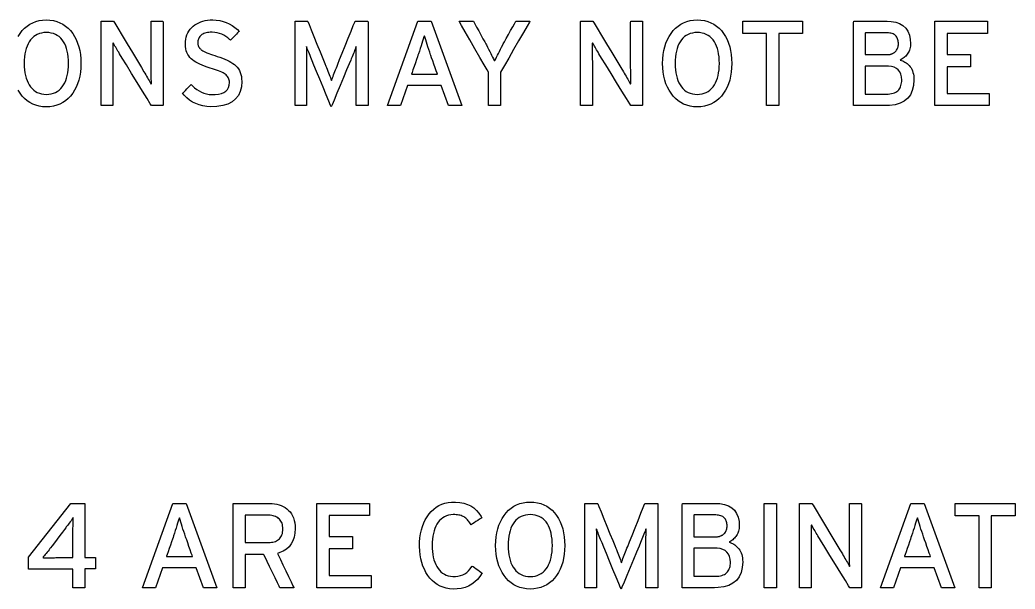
# Model space of a CAD drawing. Extents: x 1 to 47.7, y 0.2 to 33.4.
# Drawn here: x 10.44 to 13.537, y 21.392 to 23.162 of the extents above; entities that cross this region are included whole.
import ezdxf

# ---------------------------------------------------------------- set-up
doc = ezdxf.new("R2010")
doc.units = 0
doc.header["$MEASUREMENT"] = 0
doc.layers.add('6_0____DWG', color=7, linetype='CONTINUOUS')

msp = doc.modelspace()

# ---------------------------------------------------------------- linework, layer by layer
at = {"layer": '6_0____DWG'}
for points in [[(10.4346, 23.1111), (10.4407, 23.1205), (10.4474, 23.1291), (10.4546, 23.1368), (10.4625, 23.1434), (10.4709, 23.1491), (10.4799, 23.1538), (10.4896, 23.1574), (10.4998, 23.1601), (10.5106, 23.1618), (10.522, 23.1624), (10.5336, 23.1618), (10.5445, 23.1601), (10.5548, 23.1574), (10.5646, 23.1538), (10.5737, 23.1491), (10.5823, 23.1434), (10.5903, 23.1368), (10.5977, 23.1291), (10.6044, 23.1205), (10.6103, 23.1111), (10.6154, 23.1011), (10.6197, 23.0904), (10.6233, 23.0791), (10.6261, 23.0671), (10.6281, 23.0544), (10.6294, 23.0411), (10.6299, 23.0271), (10.6294, 23.0132), (10.6281, 22.9999), (10.6261, 22.9872), (10.6233, 22.9753), (10.6197, 22.964), (10.6154, 22.9534), (10.6103, 22.9435), (10.6044, 22.9343), (10.5977, 22.9256), (10.5903, 22.9178), (10.5823, 22.9111), (10.5737, 22.9053), (10.5646, 22.9006), (10.5548, 22.8968), (10.5445, 22.8941), (10.5336, 22.8923), (10.522, 22.8916), (10.5106, 22.8923), (10.4998, 22.8941), (10.4896, 22.8968), (10.4799, 22.9006), (10.4709, 22.9053), (10.4625, 22.9111), (10.4546, 22.9178), (10.4474, 22.9256), (10.4407, 22.9343), (10.4346, 22.9435)], [(11.7734, 22.8958), (11.7514, 22.9581), (11.6463, 22.9581), (11.6245, 22.8958), (11.5837, 22.8958), (11.6781, 23.1582), (11.7199, 23.1582), (11.8155, 22.8958), (11.7734, 22.8958)], [(12.8019, 23.1198), (12.8019, 22.8958), (12.7638, 22.8958), (12.7638, 23.1198), (12.6897, 23.1198), (12.6897, 23.1582), (12.8761, 23.1582), (12.8761, 23.1198), (12.8019, 23.1198)], [(13.2877, 22.8958), (13.2877, 23.1582), (13.4515, 23.1582), (13.4515, 23.1202), (13.3257, 23.1202), (13.3257, 23.0549), (13.3988, 23.0549), (13.3988, 23.0169), (13.3257, 23.0169), (13.3257, 22.9339), (13.457, 22.9339), (13.457, 22.8958), (13.2877, 22.8958)], [(10.6418, 21.4548), (10.6418, 21.3958), (10.6048, 21.3958), (10.6048, 21.4535), (10.4672, 21.4535), (10.4672, 21.4911), (10.5982, 21.6582), (10.6418, 21.6582), (10.6418, 21.4894), (10.6755, 21.4894), (10.6755, 21.4548), (10.6418, 21.4548)], [(11.0109, 21.3958), (10.9889, 21.4581), (10.8838, 21.4581), (10.8621, 21.3958), (10.8212, 21.3958), (10.9157, 21.6582), (10.9575, 21.6582), (11.053, 21.3958), (11.0109, 21.3958)], [(11.364, 21.3958), (11.364, 21.6582), (11.5277, 21.6582), (11.5277, 21.6202), (11.402, 21.6202), (11.402, 21.5549), (11.475, 21.5549), (11.475, 21.5169), (11.402, 21.5169), (11.402, 21.4339), (11.5332, 21.4339), (11.5332, 21.3958), (11.364, 21.3958)], [(12.7563, 21.3958), (12.7563, 21.6582), (12.7944, 21.6582), (12.7944, 21.3958), (12.7563, 21.3958)], [(13.3078, 21.3958), (13.2858, 21.4581), (13.1807, 21.4581), (13.1589, 21.3958), (13.1181, 21.3958), (13.2126, 21.6582), (13.2543, 21.6582), (13.3499, 21.3958), (13.3078, 21.3958)], [(13.4631, 21.6198), (13.4631, 21.3958), (13.425, 21.3958), (13.425, 21.6198), (13.3508, 21.6198), (13.3508, 21.6582), (13.5373, 21.6582), (13.5373, 21.6198), (13.4631, 21.6198)]]:
    msp.add_lwpolyline(points, dxfattribs=at)
for points in [[(10.8494, 22.8958), (10.8457, 22.9018), (10.8359, 22.9179), (10.8217, 22.9409), (10.805, 22.968), (10.7876, 22.9962), (10.7715, 23.0225), (10.7583, 23.0438), (10.75, 23.0573), (10.7474, 23.0616), (10.7449, 23.0657), (10.7425, 23.0697), (10.7402, 23.0736), (10.738, 23.0774), (10.7359, 23.081), (10.7338, 23.0845), (10.7318, 23.088), (10.7299, 23.0913), (10.7291, 23.0891), (10.7291, 23.0828), (10.7291, 23.0763), (10.7292, 23.0696), (10.7292, 23.0627), (10.7293, 23.0556), (10.7293, 23.0482), (10.7294, 23.0407), (10.7295, 23.033), (10.7295, 23.0282), (10.7295, 23.016), (10.7295, 22.9976), (10.7295, 22.9755), (10.7295, 22.9522), (10.7295, 22.9301), (10.7295, 22.9117), (10.7295, 22.8995), (10.7294, 22.8958), (10.7277, 22.8958), (10.7239, 22.8958), (10.7185, 22.8958), (10.7124, 22.8958), (10.7061, 22.8958), (10.7003, 22.8958), (10.6957, 22.8958), (10.693, 22.8958), (10.6925, 22.8977), (10.6925, 22.9147), (10.6925, 22.9456), (10.6925, 22.9857), (10.6925, 23.0303), (10.6925, 23.0744), (10.6925, 23.1135), (10.6925, 23.1428), (10.6925, 23.1574), (10.6933, 23.1582), (10.6964, 23.1582), (10.7015, 23.1582), (10.7077, 23.1582), (10.7143, 23.1582), (10.7207, 23.1582), (10.7262, 23.1582), (10.7299, 23.1582), (10.7314, 23.1582), (10.7349, 23.1524), (10.7443, 23.1368), (10.7578, 23.1143), (10.7737, 23.088), (10.7903, 23.0606), (10.8057, 23.035), (10.8182, 23.0142), (10.8261, 23.0011), (10.8288, 22.9966), (10.8316, 22.9918), (10.8344, 22.9871), (10.837, 22.9825), (10.8395, 22.9782), (10.8418, 22.974), (10.8441, 22.9699), (10.8462, 22.9661), (10.8482, 22.9624), (10.849, 22.9645), (10.849, 22.971), (10.8489, 22.9777), (10.8488, 22.9846), (10.8488, 22.9916), (10.8488, 22.9989), (10.8487, 23.0063), (10.8487, 23.0139), (10.8487, 23.0217), (10.8487, 23.0265), (10.8487, 23.0386), (10.8487, 23.0569), (10.8487, 23.0789), (10.8487, 23.1021), (10.8487, 23.1241), (10.8487, 23.1424), (10.8487, 23.1546), (10.8487, 23.1582), (10.8505, 23.1582), (10.8543, 23.1582), (10.8597, 23.1582), (10.8658, 23.1582), (10.8721, 23.1582), (10.8779, 23.1582), (10.8825, 23.1582), (10.8852, 23.1582), (10.8857, 23.1564), (10.8857, 23.1394), (10.8857, 23.1084), (10.8857, 23.0683), (10.8857, 23.0238), (10.8857, 22.9796), (10.8857, 22.9405), (10.8857, 22.9113), (10.8857, 22.8967), (10.885, 22.8958), (10.882, 22.8958), (10.8773, 22.8958), (10.8715, 22.8958), (10.8653, 22.8958), (10.8593, 22.8958), (10.8543, 22.8958), (10.8507, 22.8958)], [(11.1305, 22.9712), (11.1294, 22.9546), (11.1259, 22.94), (11.1199, 22.9273), (11.1114, 22.9165), (11.1005, 22.9077), (11.0871, 22.9007), (11.0713, 22.8958), (11.053, 22.8927), (11.0339, 22.8917), (11.0214, 22.8927), (11.0095, 22.8947), (10.9982, 22.8978), (10.9875, 22.9019), (10.9774, 22.907), (10.9679, 22.9131), (10.959, 22.9203), (10.9507, 22.9284), (10.946, 22.9342), (10.9477, 22.9358), (10.9508, 22.9389), (10.9549, 22.943), (10.9594, 22.9475), (10.964, 22.9521), (10.9681, 22.9562), (10.9713, 22.9593), (10.973, 22.9611), (10.9769, 22.9574), (10.9835, 22.9512), (10.9904, 22.9458), (10.9976, 22.9413), (11.005, 22.9375), (11.0127, 22.9344), (11.0206, 22.9322), (11.0288, 22.9308), (11.0373, 22.9301), (11.0481, 22.9303), (11.0583, 22.9316), (11.0672, 22.9338), (11.0748, 22.937), (11.0809, 22.9412), (11.0858, 22.9464), (11.0892, 22.9526), (11.0913, 22.9598), (11.0921, 22.968), (11.0919, 22.9715), (11.0915, 22.9748), (11.0907, 22.9778), (11.0896, 22.9808), (11.0881, 22.9836), (11.0864, 22.9862), (11.0843, 22.9888), (11.0819, 22.9912), (11.0792, 22.9934), (11.0759, 22.9956), (11.0721, 22.9979), (11.0679, 23), (11.0631, 23.0022), (11.0579, 23.0043), (11.0522, 23.0065), (11.046, 23.0085), (11.0393, 23.0106), (11.0316, 23.0128), (11.023, 23.0155), (11.0149, 23.0183), (11.0073, 23.0212), (11.0002, 23.0243), (10.9937, 23.0275), (10.9876, 23.0308), (10.9821, 23.0343), (10.9772, 23.0379), (10.9727, 23.0416), (10.9687, 23.0456), (10.9652, 23.0502), (10.9622, 23.0552), (10.9598, 23.0606), (10.9579, 23.0665), (10.9564, 23.0729), (10.9555, 23.0798), (10.9551, 23.0871), (10.9553, 23.0948), (10.9561, 23.1022), (10.9576, 23.1091), (10.9596, 23.1157), (10.9623, 23.1219), (10.9656, 23.1278), (10.9695, 23.1332), (10.9741, 23.1383), (10.9792, 23.1429), (10.9847, 23.147), (10.9904, 23.1506), (10.9965, 23.1537), (11.0028, 23.1563), (11.0096, 23.1585), (11.0166, 23.1602), (11.024, 23.1614), (11.0317, 23.1622), (11.0401, 23.1624), (11.0512, 23.1618), (11.0619, 23.1603), (11.0722, 23.1579), (11.082, 23.1546), (11.0914, 23.1503), (11.1003, 23.1452), (11.1087, 23.1392), (11.1167, 23.1323), (11.1221, 23.1267), (11.1206, 23.1252), (11.1176, 23.1221), (11.1137, 23.118), (11.1092, 23.1134), (11.1047, 23.1087), (11.1006, 23.1044), (11.0973, 23.1011), (11.0955, 23.0991), (11.0927, 23.1015), (11.0871, 23.1066), (11.0812, 23.111), (11.075, 23.1148), (11.0684, 23.1179), (11.0615, 23.1204), (11.0542, 23.1222), (11.0466, 23.1234), (11.0386, 23.124), (11.0326, 23.1239), (11.028, 23.1236), (11.0236, 23.123), (11.0195, 23.1222), (11.0158, 23.1212), (11.0124, 23.12), (11.0093, 23.1185), (11.0065, 23.1168), (11.004, 23.1149), (11.0018, 23.1128), (10.9998, 23.1105), (10.9981, 23.1081), (10.9967, 23.1056), (10.9955, 23.1029), (10.9946, 23.1002), (10.994, 23.0973), (10.9936, 23.0943), (10.9935, 23.0913), (10.9935, 23.0897), (10.9936, 23.0883), (10.9938, 23.0869), (10.994, 23.0855), (10.9943, 23.0842), (10.9947, 23.0829), (10.9951, 23.0817), (10.9956, 23.0805), (10.9961, 23.0793), (10.9968, 23.0781), (10.9975, 23.0768), (10.9984, 23.0756), (10.9993, 23.0744), (11.0004, 23.0732), (11.0016, 23.0721), (11.0028, 23.0709), (11.0042, 23.0698), (11.0063, 23.0683), (11.0095, 23.0662), (11.0132, 23.0641), (11.0174, 23.062), (11.0222, 23.0599), (11.0275, 23.0578), (11.0332, 23.0556), (11.0395, 23.0535), (11.0463, 23.0513), (11.0543, 23.0488), (11.0625, 23.0462), (11.0702, 23.0434), (11.0776, 23.0404), (11.0845, 23.0373), (11.0909, 23.034), (11.0969, 23.0306), (11.1025, 23.027), (11.1077, 23.0233), (11.1124, 23.0193), (11.1166, 23.0149), (11.1202, 23.01), (11.1233, 23.0046), (11.1258, 22.9989), (11.1278, 22.9926), (11.1292, 22.9859), (11.1301, 22.9788)], [(11.4861, 22.8957), (11.4861, 22.9007), (11.4861, 22.9141), (11.4861, 22.9333), (11.4861, 22.9559), (11.4861, 22.9796), (11.4861, 23.0017), (11.4861, 23.0198), (11.4861, 23.0315), (11.4861, 23.036), (11.4861, 23.0424), (11.4861, 23.0485), (11.4862, 23.0543), (11.4862, 23.0598), (11.4863, 23.0649), (11.4864, 23.0698), (11.4866, 23.0743), (11.4867, 23.0785), (11.4862, 23.0792), (11.4848, 23.0755), (11.4832, 23.0715), (11.4816, 23.0672), (11.4798, 23.0626), (11.4778, 23.0577), (11.4758, 23.0526), (11.4736, 23.0471), (11.4713, 23.0413), (11.4695, 23.0369), (11.4646, 23.0254), (11.4568, 23.0067), (11.4471, 22.9836), (11.4367, 22.9585), (11.4265, 22.9341), (11.4177, 22.9131), (11.4114, 22.8981), (11.4087, 22.8917), (11.407, 22.8959), (11.4015, 22.9092), (11.3932, 22.9291), (11.3834, 22.9529), (11.373, 22.9781), (11.3632, 23.0019), (11.3549, 23.0218), (11.3494, 23.0351), (11.3474, 23.04), (11.3451, 23.0458), (11.3429, 23.0514), (11.3408, 23.0566), (11.3389, 23.0616), (11.337, 23.0662), (11.3353, 23.0706), (11.3337, 23.0746), (11.3322, 23.0784), (11.3314, 23.0794), (11.3315, 23.0753), (11.3317, 23.0708), (11.3318, 23.066), (11.3319, 23.061), (11.3319, 23.0556), (11.332, 23.0498), (11.332, 23.0438), (11.3321, 23.0375), (11.3321, 23.033), (11.3321, 23.023), (11.3321, 23.0061), (11.3321, 22.9847), (11.3321, 22.9612), (11.3321, 22.9381), (11.3321, 22.9179), (11.3321, 22.9031), (11.3321, 22.896), (11.3313, 22.8957), (11.3282, 22.8957), (11.3236, 22.8957), (11.3179, 22.8957), (11.3118, 22.8957), (11.3059, 22.8957), (11.3009, 22.8957), (11.2975, 22.8957), (11.2962, 22.8957), (11.2962, 22.9052), (11.2962, 22.9304), (11.2962, 22.9668), (11.2962, 23.0096), (11.2962, 23.0542), (11.2962, 23.096), (11.2962, 23.1303), (11.2962, 23.1524), (11.2963, 23.1582), (11.2983, 23.1582), (11.3025, 23.1582), (11.3082, 23.1582), (11.3148, 23.1582), (11.3214, 23.1582), (11.3275, 23.1582), (11.3323, 23.1582), (11.3351, 23.1582), (11.336, 23.1572), (11.3397, 23.1481), (11.3463, 23.1317), (11.355, 23.1105), (11.3645, 23.087), (11.3741, 23.0636), (11.3825, 23.0428), (11.3889, 23.0271), (11.3922, 23.019), (11.3941, 23.0146), (11.3964, 23.0089), (11.3986, 23.0034), (11.4007, 22.9981), (11.4027, 22.9929), (11.4046, 22.9879), (11.4064, 22.983), (11.4081, 22.9784), (11.4096, 22.9738), (11.4112, 22.9773), (11.4128, 22.9819), (11.4146, 22.9866), (11.4164, 22.9916), (11.4184, 22.9967), (11.4204, 23.002), (11.4226, 23.0075), (11.4249, 23.0132), (11.427, 23.0185), (11.4295, 23.0246), (11.4351, 23.0388), (11.4431, 23.0587), (11.4523, 23.0817), (11.4617, 23.1054), (11.4705, 23.1274), (11.4776, 23.145), (11.4819, 23.1559), (11.483, 23.1582), (11.4854, 23.1582), (11.4899, 23.1582), (11.4959, 23.1582), (11.5027, 23.1582), (11.5096, 23.1582), (11.5157, 23.1582), (11.5205, 23.1582), (11.5231, 23.1582), (11.5234, 23.1552), (11.5234, 23.1364), (11.5234, 23.1044), (11.5234, 23.0639), (11.5234, 23.0195), (11.5234, 22.9759), (11.5234, 22.9377), (11.5234, 22.9096), (11.5234, 22.8962), (11.5226, 22.8957), (11.5194, 22.8957), (11.5146, 22.8957), (11.5086, 22.8957), (11.5023, 22.8957), (11.4962, 22.8957), (11.491, 22.8957), (11.4874, 22.8957)], [(11.9359, 22.9995), (11.9359, 22.9957), (11.9359, 22.9854), (11.9359, 22.9707), (11.9359, 22.9534), (11.9359, 22.9355), (11.9359, 22.9189), (11.9359, 22.9056), (11.9359, 22.8974), (11.9357, 22.8958), (11.9334, 22.8958), (11.929, 22.8958), (11.9231, 22.8958), (11.9166, 22.8958), (11.9101, 22.8958), (11.9044, 22.8958), (11.9001, 22.8958), (11.898, 22.8958), (11.8979, 22.8979), (11.8979, 22.9066), (11.8979, 22.9204), (11.8979, 22.9372), (11.8979, 22.9551), (11.8979, 22.9723), (11.8979, 22.9867), (11.8979, 22.9964), (11.8979, 22.9997), (11.8939, 23.0066), (11.8845, 23.023), (11.8712, 23.046), (11.8559, 23.0727), (11.8402, 23.1), (11.8259, 23.125), (11.8145, 23.1448), (11.8078, 23.1564), (11.8071, 23.1582), (11.8102, 23.1582), (11.8155, 23.1582), (11.8225, 23.1582), (11.8302, 23.1582), (11.8377, 23.1582), (11.8443, 23.1582), (11.8492, 23.1582), (11.8514, 23.1582), (11.8524, 23.1564), (11.856, 23.15), (11.8613, 23.1401), (11.8678, 23.1283), (11.8746, 23.1158), (11.8811, 23.1039), (11.8865, 23.0941), (11.89, 23.0877), (11.8917, 23.0846), (11.8953, 23.0776), (11.8988, 23.0709), (11.9021, 23.0645), (11.9053, 23.0583), (11.9082, 23.0523), (11.911, 23.0467), (11.9137, 23.0412), (11.9161, 23.0361), (11.9184, 23.0364), (11.9208, 23.0415), (11.9234, 23.0468), (11.9261, 23.0524), (11.9291, 23.0584), (11.9323, 23.0645), (11.9356, 23.071), (11.9392, 23.0778), (11.9429, 23.0848), (11.9445, 23.0877), (11.9482, 23.0946), (11.9538, 23.1047), (11.9604, 23.1167), (11.9673, 23.1293), (11.9737, 23.141), (11.979, 23.1507), (11.9823, 23.1568), (11.9833, 23.1582), (11.9857, 23.1582), (11.9907, 23.1582), (11.9973, 23.1582), (12.0048, 23.1582), (12.0123, 23.1582), (12.019, 23.1582), (12.0242, 23.1582), (12.0269, 23.1582), (12.0257, 23.1558), (12.0185, 23.1433), (12.0068, 23.1229), (11.9922, 23.0975), (11.9765, 23.0701), (11.9613, 23.0437), (11.9483, 23.0211), (11.9393, 23.0054)], [(12.3415, 22.8958), (12.3378, 22.9018), (12.328, 22.9179), (12.3138, 22.9409), (12.2971, 22.968), (12.2798, 22.9962), (12.2636, 23.0225), (12.2505, 23.0438), (12.2422, 23.0573), (12.2395, 23.0616), (12.2371, 23.0657), (12.2347, 23.0697), (12.2324, 23.0736), (12.2301, 23.0774), (12.228, 23.081), (12.2259, 23.0845), (12.2239, 23.088), (12.222, 23.0913), (12.2212, 23.0891), (12.2212, 23.0828), (12.2213, 23.0763), (12.2213, 23.0696), (12.2213, 23.0627), (12.2214, 23.0556), (12.2214, 23.0482), (12.2215, 23.0407), (12.2216, 23.033), (12.2216, 23.0282), (12.2216, 23.016), (12.2216, 22.9976), (12.2216, 22.9755), (12.2216, 22.9522), (12.2216, 22.9301), (12.2216, 22.9117), (12.2216, 22.8995), (12.2216, 22.8958), (12.2199, 22.8958), (12.216, 22.8958), (12.2106, 22.8958), (12.2045, 22.8958), (12.1982, 22.8958), (12.1924, 22.8958), (12.1878, 22.8958), (12.1851, 22.8958), (12.1847, 22.8977), (12.1847, 22.9147), (12.1847, 22.9456), (12.1847, 22.9857), (12.1847, 23.0303), (12.1847, 23.0744), (12.1847, 23.1135), (12.1847, 23.1428), (12.1847, 23.1574), (12.1854, 23.1582), (12.1886, 23.1582), (12.1936, 23.1582), (12.1998, 23.1582), (12.2064, 23.1582), (12.2128, 23.1582), (12.2183, 23.1582), (12.2221, 23.1582), (12.2235, 23.1582), (12.227, 23.1524), (12.2364, 23.1368), (12.2499, 23.1143), (12.2659, 23.088), (12.2824, 23.0606), (12.2978, 23.035), (12.3103, 23.0142), (12.3183, 23.0011), (12.3209, 22.9966), (12.3238, 22.9918), (12.3265, 22.9871), (12.3291, 22.9825), (12.3316, 22.9782), (12.334, 22.974), (12.3362, 22.9699), (12.3383, 22.9661), (12.3404, 22.9624), (12.3412, 22.9645), (12.3411, 22.971), (12.341, 22.9777), (12.341, 22.9846), (12.3409, 22.9916), (12.3409, 22.9989), (12.3409, 23.0063), (12.3408, 23.0139), (12.3408, 23.0217), (12.3408, 23.0265), (12.3408, 23.0386), (12.3408, 23.0569), (12.3408, 23.0789), (12.3408, 23.1021), (12.3408, 23.1241), (12.3408, 23.1424), (12.3408, 23.1546), (12.3409, 23.1582), (12.3426, 23.1582), (12.3464, 23.1582), (12.3518, 23.1582), (12.358, 23.1582), (12.3643, 23.1582), (12.37, 23.1582), (12.3746, 23.1582), (12.3773, 23.1582), (12.3778, 23.1564), (12.3778, 23.1394), (12.3778, 23.1084), (12.3778, 23.0683), (12.3778, 23.0238), (12.3778, 22.9796), (12.3778, 22.9405), (12.3778, 22.9113), (12.3778, 22.8967), (12.3771, 22.8958), (12.3741, 22.8958), (12.3694, 22.8958), (12.3636, 22.8958), (12.3574, 22.8958), (12.3515, 22.8958), (12.3464, 22.8958), (12.3429, 22.8958)], [(12.6556, 23.0271), (12.6551, 23.0132), (12.6538, 22.9999), (12.6518, 22.9872), (12.649, 22.9753), (12.6455, 22.964), (12.6411, 22.9534), (12.636, 22.9435), (12.6301, 22.9343), (12.6234, 22.9256), (12.616, 22.9178), (12.608, 22.9111), (12.5994, 22.9053), (12.5903, 22.9006), (12.5805, 22.8968), (12.5702, 22.8941), (12.5592, 22.8923), (12.5477, 22.8916), (12.5363, 22.8923), (12.5255, 22.8941), (12.5153, 22.8968), (12.5056, 22.9006), (12.4966, 22.9053), (12.4882, 22.9111), (12.4803, 22.9178), (12.4731, 22.9256), (12.4664, 22.9343), (12.4603, 22.9435), (12.4551, 22.9534), (12.4506, 22.964), (12.447, 22.9753), (12.4441, 22.9872), (12.442, 22.9999), (12.4407, 23.0132), (12.4403, 23.0271), (12.4407, 23.0411), (12.442, 23.0544), (12.4441, 23.0671), (12.447, 23.0791), (12.4506, 23.0904), (12.4551, 23.1011), (12.4603, 23.1111), (12.4664, 23.1205), (12.4731, 23.1291), (12.4803, 23.1368), (12.4882, 23.1434), (12.4966, 23.1491), (12.5056, 23.1538), (12.5153, 23.1574), (12.5255, 23.1601), (12.5363, 23.1618), (12.5477, 23.1624), (12.5592, 23.1618), (12.5702, 23.1601), (12.5805, 23.1574), (12.5903, 23.1538), (12.5994, 23.1491), (12.608, 23.1434), (12.616, 23.1368), (12.6234, 23.1291), (12.6301, 23.1205), (12.636, 23.1111), (12.6411, 23.1011), (12.6455, 23.0904), (12.649, 23.0791), (12.6518, 23.0671), (12.6538, 23.0544), (12.6551, 23.0411)], [(13.2225, 22.9763), (13.2211, 22.9586), (13.2174, 22.9431), (13.2114, 22.9298), (13.203, 22.9187), (13.1923, 22.9097), (13.1793, 22.903), (13.164, 22.8985), (13.1464, 22.8962), (13.1348, 22.8958), (13.1279, 22.8958), (13.1156, 22.8958), (13.0997, 22.8958), (13.0822, 22.8958), (13.065, 22.8958), (13.05, 22.8958), (13.0393, 22.8958), (13.0347, 22.8958), (13.0346, 22.9037), (13.0346, 22.9286), (13.0346, 22.9654), (13.0346, 23.0092), (13.0346, 23.055), (13.0346, 23.0976), (13.0346, 23.1322), (13.0346, 23.1537), (13.0351, 23.1582), (13.0415, 23.1582), (13.0537, 23.1582), (13.0699, 23.1582), (13.0879, 23.1582), (13.1058, 23.1582), (13.1216, 23.1582), (13.1333, 23.1582), (13.1389, 23.1582), (13.1515, 23.1576), (13.1657, 23.1552), (13.178, 23.1509), (13.1884, 23.1448), (13.1969, 23.1368), (13.2036, 23.127), (13.2083, 23.1153), (13.2111, 23.1018), (13.212, 23.0891), (13.2119, 23.0846), (13.2114, 23.0803), (13.2108, 23.0762), (13.2098, 23.0723), (13.2087, 23.0686), (13.2073, 23.0651), (13.2056, 23.0617), (13.2037, 23.0585), (13.2016, 23.0555), (13.1993, 23.0527), (13.1969, 23.05), (13.1944, 23.0475), (13.1917, 23.0452), (13.1888, 23.043), (13.1858, 23.0409), (13.1826, 23.039), (13.1801, 23.0374), (13.1838, 23.0364), (13.1874, 23.035), (13.191, 23.0333), (13.1945, 23.0314), (13.1979, 23.0291), (13.2012, 23.0265), (13.2045, 23.0236), (13.2077, 23.0203), (13.2107, 23.0168), (13.2134, 23.0129), (13.2158, 23.0087), (13.2178, 23.0042), (13.2194, 22.9993), (13.2207, 22.994), (13.2217, 22.9885), (13.2223, 22.9826)], [(10.5911, 23.0271), (10.5908, 23.0374), (10.5901, 23.0472), (10.5889, 23.0565), (10.5872, 23.0652), (10.5851, 23.0733), (10.5824, 23.081), (10.5793, 23.0881), (10.5757, 23.0947), (10.5716, 23.1006), (10.567, 23.1059), (10.5619, 23.1104), (10.5564, 23.1143), (10.5505, 23.1174), (10.544, 23.1199), (10.5372, 23.1217), (10.5298, 23.1228), (10.522, 23.1233), (10.5144, 23.1228), (10.5072, 23.1217), (10.5005, 23.1199), (10.4941, 23.1174), (10.4882, 23.1143), (10.4828, 23.1104), (10.4778, 23.1059), (10.4732, 23.1006), (10.4691, 23.0947), (10.4654, 23.0881), (10.4622, 23.081), (10.4595, 23.0733), (10.4573, 23.0652), (10.4556, 23.0565), (10.4543, 23.0472), (10.4536, 23.0374), (10.4533, 23.0271), (10.4536, 23.0169), (10.4543, 23.0073), (10.4556, 22.9981), (10.4573, 22.9895), (10.4595, 22.9814), (10.4622, 22.9738), (10.4654, 22.9668), (10.4691, 22.9603), (10.4732, 22.9542), (10.4778, 22.9487), (10.4828, 22.944), (10.4882, 22.9399), (10.4941, 22.9366), (10.5005, 22.9341), (10.5072, 22.9322), (10.5144, 22.9312), (10.522, 22.9308), (10.5298, 22.9312), (10.5372, 22.9322), (10.544, 22.9341), (10.5505, 22.9366), (10.5564, 22.9399), (10.5619, 22.944), (10.567, 22.9487), (10.5716, 22.9542), (10.5757, 22.9603), (10.5793, 22.9668), (10.5824, 22.9738), (10.5851, 22.9814), (10.5872, 22.9895), (10.5889, 22.9981), (10.5901, 23.0073), (10.5908, 23.0169)], [(11.7182, 23.0537), (11.7153, 23.0623), (11.7125, 23.0706), (11.7099, 23.0785), (11.7074, 23.0861), (11.705, 23.0933), (11.7028, 23.1002), (11.7008, 23.1067), (11.6988, 23.1129), (11.6971, 23.1093), (11.6952, 23.103), (11.6932, 23.0962), (11.691, 23.0891), (11.6886, 23.0816), (11.686, 23.0738), (11.6833, 23.0655), (11.6804, 23.0569), (11.6789, 23.0524), (11.6772, 23.0473), (11.6743, 23.039), (11.6707, 23.0287), (11.6669, 23.0178), (11.6633, 23.0075), (11.6604, 22.9992), (11.6587, 22.9941), (11.6589, 22.9932), (11.6646, 22.9932), (11.6751, 22.9932), (11.6886, 22.9932), (11.7033, 22.9932), (11.7174, 22.9932), (11.7293, 22.9932), (11.7371, 22.9932), (11.7393, 22.9933), (11.7381, 22.9967), (11.7356, 23.0039), (11.7322, 23.0137), (11.7284, 23.0246), (11.7246, 23.0353), (11.7214, 23.0446), (11.7191, 23.0512)], [(12.6168, 23.0271), (12.6165, 23.0374), (12.6158, 23.0472), (12.6146, 23.0565), (12.6129, 23.0652), (12.6108, 23.0733), (12.6081, 23.081), (12.605, 23.0881), (12.6014, 23.0947), (12.5973, 23.1006), (12.5927, 23.1059), (12.5876, 23.1104), (12.5821, 23.1143), (12.5762, 23.1174), (12.5697, 23.1199), (12.5629, 23.1217), (12.5555, 23.1228), (12.5477, 23.1233), (12.5401, 23.1228), (12.5329, 23.1217), (12.5261, 23.1199), (12.5198, 23.1174), (12.5139, 23.1143), (12.5085, 23.1104), (12.5035, 23.1059), (12.4989, 23.1006), (12.4948, 23.0947), (12.4911, 23.0881), (12.4879, 23.081), (12.4852, 23.0733), (12.483, 23.0652), (12.4813, 23.0565), (12.48, 23.0472), (12.4793, 23.0374), (12.479, 23.0271), (12.4793, 23.0169), (12.48, 23.0073), (12.4813, 22.9981), (12.483, 22.9895), (12.4852, 22.9814), (12.4879, 22.9738), (12.4911, 22.9668), (12.4948, 22.9603), (12.4989, 22.9542), (12.5035, 22.9487), (12.5085, 22.944), (12.5139, 22.9399), (12.5198, 22.9366), (12.5261, 22.9341), (12.5329, 22.9322), (12.5401, 22.9312), (12.5477, 22.9308), (12.5555, 22.9312), (12.5629, 22.9322), (12.5697, 22.9341), (12.5762, 22.9366), (12.5821, 22.9399), (12.5876, 22.944), (12.5927, 22.9487), (12.5973, 22.9542), (12.6014, 22.9603), (12.605, 22.9668), (12.6081, 22.9738), (12.6108, 22.9814), (12.6129, 22.9895), (12.6146, 22.9981), (12.6158, 23.0073), (12.6165, 23.0169)], [(13.174, 23.0879), (13.1739, 23.0913), (13.1736, 23.0946), (13.173, 23.0978), (13.1723, 23.1008), (13.1713, 23.1037), (13.1702, 23.1064), (13.1688, 23.109), (13.1672, 23.1115), (13.1653, 23.1137), (13.163, 23.1157), (13.1604, 23.1174), (13.1575, 23.1188), (13.1543, 23.12), (13.1508, 23.121), (13.1471, 23.1217), (13.143, 23.1221), (13.1387, 23.1224), (13.1361, 23.1224), (13.1292, 23.1224), (13.1192, 23.1224), (13.1076, 23.1224), (13.0957, 23.1224), (13.0847, 23.1224), (13.0761, 23.1224), (13.0712, 23.1224), (13.0705, 23.1217), (13.0705, 23.1168), (13.0705, 23.1082), (13.0705, 23.0973), (13.0705, 23.0854), (13.0705, 23.0738), (13.0705, 23.0639), (13.0705, 23.057), (13.0705, 23.0544), (13.0731, 23.0544), (13.08, 23.0544), (13.09, 23.0544), (13.1016, 23.0544), (13.1135, 23.0544), (13.1245, 23.0544), (13.1331, 23.0544), (13.138, 23.0544), (13.1398, 23.0544), (13.1421, 23.0545), (13.1442, 23.0547), (13.1462, 23.0549), (13.1481, 23.0553), (13.15, 23.0557), (13.1518, 23.0562), (13.1534, 23.0568), (13.155, 23.0575), (13.1565, 23.0582), (13.158, 23.059), (13.1594, 23.0598), (13.1607, 23.0606), (13.162, 23.0615), (13.1632, 23.0625), (13.1644, 23.0634), (13.1655, 23.0645), (13.1669, 23.0661), (13.1686, 23.0684), (13.17, 23.0709), (13.1712, 23.0734), (13.1722, 23.0761), (13.173, 23.0789), (13.1735, 23.0818), (13.1739, 23.0848)], [(13.1844, 22.9752), (13.1836, 22.9849), (13.1816, 22.9934), (13.1783, 23.0007), (13.1737, 23.0067), (13.1679, 23.0116), (13.1608, 23.0152), (13.1525, 23.0176), (13.1429, 23.0188), (13.1382, 23.0189), (13.1322, 23.0189), (13.1228, 23.0189), (13.1111, 23.0189), (13.0988, 23.0189), (13.0871, 23.0189), (13.0777, 23.0189), (13.0717, 23.0189), (13.0705, 23.0185), (13.0705, 23.0129), (13.0705, 23.0022), (13.0705, 22.9882), (13.0705, 22.9727), (13.0705, 22.9575), (13.0705, 22.9444), (13.0705, 22.9352), (13.0705, 22.9317), (13.0732, 22.9317), (13.0803, 22.9317), (13.0905, 22.9317), (13.1024, 22.9317), (13.1145, 22.9317), (13.1254, 22.9317), (13.1337, 22.9317), (13.138, 22.9317), (13.1423, 22.9318), (13.1479, 22.9322), (13.1531, 22.933), (13.1578, 22.9341), (13.1621, 22.9356), (13.166, 22.9374), (13.1695, 22.9396), (13.1725, 22.9421), (13.1751, 22.945), (13.1773, 22.948), (13.1792, 22.9512), (13.1808, 22.9546), (13.1821, 22.9583), (13.1831, 22.9622), (13.1838, 22.9663), (13.1843, 22.9706)], [(11.2969, 21.5798), (11.2959, 21.5658), (11.2935, 21.5532), (11.2897, 21.542), (11.2844, 21.532), (11.2776, 21.5234), (11.2694, 21.516), (11.2598, 21.51), (11.2487, 21.5054), (11.2412, 21.5025), (11.2444, 21.4959), (11.2505, 21.4834), (11.2584, 21.4669), (11.2673, 21.4486), (11.2761, 21.4304), (11.284, 21.4142), (11.2898, 21.4021), (11.2927, 21.3961), (11.292, 21.3958), (11.2883, 21.3958), (11.2825, 21.3958), (11.2753, 21.3958), (11.2677, 21.3958), (11.2605, 21.3958), (11.2544, 21.3958), (11.2502, 21.3958), (11.2489, 21.3959), (11.2467, 21.4004), (11.2414, 21.4111), (11.2341, 21.4262), (11.2257, 21.4437), (11.217, 21.4615), (11.2091, 21.4779), (11.2028, 21.4909), (11.1991, 21.4985), (11.1981, 21.4997), (11.1942, 21.4997), (11.1872, 21.4997), (11.1783, 21.4997), (11.1684, 21.4997), (11.1587, 21.4997), (11.1502, 21.4997), (11.144, 21.4997), (11.1412, 21.4997), (11.1411, 21.4971), (11.1411, 21.4878), (11.1411, 21.4737), (11.1411, 21.4567), (11.1411, 21.4388), (11.1411, 21.4218), (11.1411, 21.4077), (11.1411, 21.3985), (11.141, 21.3958), (11.1392, 21.3958), (11.1351, 21.3958), (11.1296, 21.3958), (11.1233, 21.3958), (11.1169, 21.3958), (11.1111, 21.3958), (11.1066, 21.3958), (11.1041, 21.3958), (11.1038, 21.3988), (11.1038, 21.418), (11.1038, 21.4508), (11.1038, 21.4922), (11.1038, 21.5374), (11.1038, 21.5815), (11.1038, 21.6195), (11.1038, 21.6467), (11.1038, 21.6581), (11.1072, 21.6582), (11.1177, 21.6582), (11.1332, 21.6582), (11.1516, 21.6582), (11.1709, 21.6582), (11.1889, 21.6582), (11.2036, 21.6582), (11.213, 21.6582), (11.2174, 21.6582), (11.2252, 21.6578), (11.2326, 21.6569), (11.2398, 21.6555), (11.2466, 21.6536), (11.2532, 21.6513), (11.2594, 21.6484), (11.2654, 21.645), (11.271, 21.6411), (11.2763, 21.6366), (11.2811, 21.6315), (11.2852, 21.6259), (11.2887, 21.6196), (11.2916, 21.6128), (11.2939, 21.6054), (11.2955, 21.5975), (11.2965, 21.5889)], [(11.8787, 21.4418), (11.8718, 21.4312), (11.8641, 21.4218), (11.8556, 21.4137), (11.8463, 21.4068), (11.8362, 21.4012), (11.8253, 21.3969), (11.8135, 21.3939), (11.8009, 21.3921), (11.7882, 21.3917), (11.7772, 21.3927), (11.7668, 21.3946), (11.7569, 21.3974), (11.7476, 21.4012), (11.7389, 21.406), (11.7308, 21.4117), (11.7232, 21.4184), (11.7162, 21.426), (11.7097, 21.4344), (11.7038, 21.4434), (11.6987, 21.4531), (11.6943, 21.4634), (11.6906, 21.4743), (11.6878, 21.4858), (11.6857, 21.498), (11.6843, 21.5109), (11.6837, 21.5243), (11.684, 21.5381), (11.685, 21.5512), (11.6868, 21.5637), (11.6894, 21.5755), (11.6927, 21.5868), (11.6968, 21.5974), (11.7016, 21.6074), (11.7072, 21.6167), (11.7136, 21.6255), (11.7203, 21.6334), (11.7277, 21.6403), (11.7356, 21.6463), (11.7441, 21.6514), (11.7531, 21.6555), (11.7628, 21.6586), (11.7729, 21.6608), (11.7837, 21.6621), (11.7958, 21.6623), (11.8091, 21.6612), (11.8214, 21.6588), (11.8328, 21.6551), (11.8432, 21.6502), (11.8526, 21.644), (11.8611, 21.6365), (11.8687, 21.6278), (11.8752, 21.6178), (11.8771, 21.6132), (11.8746, 21.6115), (11.8704, 21.6088), (11.8651, 21.6054), (11.8594, 21.6017), (11.8538, 21.5981), (11.8489, 21.595), (11.8454, 21.5927), (11.8439, 21.5917), (11.842, 21.5948), (11.8398, 21.5982), (11.8375, 21.6014), (11.8351, 21.6044), (11.8327, 21.6071), (11.8302, 21.6097), (11.8277, 21.612), (11.8251, 21.6141), (11.8224, 21.616), (11.8194, 21.6176), (11.8163, 21.619), (11.813, 21.6202), (11.8095, 21.6212), (11.8058, 21.622), (11.802, 21.6226), (11.798, 21.623), (11.7938, 21.6232), (11.7881, 21.6232), (11.7809, 21.6225), (11.774, 21.6212), (11.7676, 21.6192), (11.7616, 21.6166), (11.7561, 21.6133), (11.7509, 21.6094), (11.7462, 21.6049), (11.7419, 21.5996), (11.738, 21.5937), (11.7344, 21.5873), (11.7314, 21.5803), (11.7288, 21.5728), (11.7267, 21.5648), (11.725, 21.5563), (11.7238, 21.5473), (11.7231, 21.5378), (11.7228, 21.5278), (11.723, 21.5178), (11.7237, 21.5084), (11.7248, 21.4994), (11.7264, 21.491), (11.7285, 21.483), (11.731, 21.4755), (11.734, 21.4685), (11.7375, 21.462), (11.7414, 21.456), (11.7456, 21.4504), (11.7503, 21.4456), (11.7553, 21.4414), (11.7609, 21.4379), (11.7668, 21.4351), (11.7732, 21.433), (11.7799, 21.4316), (11.7871, 21.4309), (11.7952, 21.4309), (11.8034, 21.4317), (11.8111, 21.4334), (11.8182, 21.436), (11.8249, 21.4394), (11.8309, 21.4437), (11.8365, 21.4488), (11.8415, 21.4548), (11.846, 21.4617), (11.8477, 21.4632), (11.8503, 21.4614), (11.8544, 21.4586), (11.8595, 21.4551), (11.8649, 21.4513), (11.8701, 21.4478), (11.8745, 21.4447), (11.8775, 21.4426)], [(12.1359, 21.5271), (12.1354, 21.5132), (12.1342, 21.4999), (12.1322, 21.4872), (12.1294, 21.4753), (12.1258, 21.464), (12.1214, 21.4534), (12.1163, 21.4435), (12.1104, 21.4343), (12.1037, 21.4256), (12.0963, 21.4178), (12.0883, 21.4111), (12.0797, 21.4053), (12.0706, 21.4006), (12.0608, 21.3968), (12.0505, 21.3941), (12.0396, 21.3923), (12.0281, 21.3916), (12.0166, 21.3923), (12.0058, 21.3941), (11.9956, 21.3968), (11.986, 21.4006), (11.9769, 21.4053), (11.9685, 21.4111), (11.9607, 21.4178), (11.9534, 21.4256), (11.9467, 21.4343), (11.9407, 21.4435), (11.9354, 21.4534), (11.931, 21.464), (11.9273, 21.4753), (11.9244, 21.4872), (11.9224, 21.4999), (11.9211, 21.5132), (11.9206, 21.5271), (11.9211, 21.5411), (11.9224, 21.5544), (11.9244, 21.5671), (11.9273, 21.5791), (11.931, 21.5904), (11.9354, 21.6011), (11.9407, 21.6111), (11.9467, 21.6205), (11.9534, 21.6291), (11.9607, 21.6368), (11.9685, 21.6434), (11.9769, 21.6491), (11.986, 21.6538), (11.9956, 21.6574), (12.0058, 21.6601), (12.0166, 21.6618), (12.0281, 21.6624), (12.0396, 21.6618), (12.0505, 21.6601), (12.0608, 21.6574), (12.0706, 21.6538), (12.0797, 21.6491), (12.0883, 21.6434), (12.0963, 21.6368), (12.1037, 21.6291), (12.1104, 21.6205), (12.1163, 21.6111), (12.1214, 21.6011), (12.1258, 21.5904), (12.1294, 21.5791), (12.1322, 21.5671), (12.1342, 21.5544), (12.1354, 21.5411)], [(12.3884, 21.3957), (12.3884, 21.4007), (12.3884, 21.4141), (12.3884, 21.4333), (12.3884, 21.4559), (12.3884, 21.4796), (12.3884, 21.5017), (12.3884, 21.5198), (12.3884, 21.5315), (12.3884, 21.536), (12.3884, 21.5424), (12.3884, 21.5485), (12.3885, 21.5543), (12.3886, 21.5598), (12.3887, 21.5649), (12.3888, 21.5698), (12.3889, 21.5743), (12.389, 21.5785), (12.3885, 21.5792), (12.3871, 21.5755), (12.3856, 21.5715), (12.3839, 21.5672), (12.3821, 21.5626), (12.3802, 21.5577), (12.3781, 21.5526), (12.3759, 21.5471), (12.3736, 21.5413), (12.3718, 21.5369), (12.367, 21.5254), (12.3592, 21.5067), (12.3495, 21.4836), (12.339, 21.4585), (12.3288, 21.4341), (12.3201, 21.4131), (12.3138, 21.3981), (12.3111, 21.3917), (12.3093, 21.3959), (12.3038, 21.4092), (12.2956, 21.4291), (12.2857, 21.4529), (12.2754, 21.4781), (12.2655, 21.5019), (12.2573, 21.5218), (12.2518, 21.5351), (12.2498, 21.54), (12.2474, 21.5458), (12.2453, 21.5514), (12.2432, 21.5566), (12.2412, 21.5616), (12.2394, 21.5662), (12.2377, 21.5706), (12.2361, 21.5746), (12.2346, 21.5784), (12.2337, 21.5794), (12.2339, 21.5753), (12.234, 21.5708), (12.2341, 21.566), (12.2342, 21.561), (12.2343, 21.5556), (12.2343, 21.5498), (12.2344, 21.5438), (12.2344, 21.5375), (12.2344, 21.533), (12.2344, 21.523), (12.2344, 21.5061), (12.2344, 21.4847), (12.2344, 21.4612), (12.2344, 21.4381), (12.2344, 21.4179), (12.2344, 21.4031), (12.2344, 21.396), (12.2336, 21.3957), (12.2306, 21.3957), (12.2259, 21.3957), (12.2202, 21.3957), (12.2141, 21.3957), (12.2083, 21.3957), (12.2033, 21.3957), (12.1998, 21.3957), (12.1986, 21.3957), (12.1986, 21.4052), (12.1986, 21.4304), (12.1986, 21.4668), (12.1986, 21.5096), (12.1986, 21.5542), (12.1986, 21.596), (12.1986, 21.6303), (12.1986, 21.6524), (12.1986, 21.6582), (12.2006, 21.6582), (12.2048, 21.6582), (12.2106, 21.6582), (12.2171, 21.6582), (12.2238, 21.6582), (12.2298, 21.6582), (12.2346, 21.6582), (12.2374, 21.6582), (12.2383, 21.6572), (12.242, 21.6481), (12.2487, 21.6317), (12.2573, 21.6105), (12.2669, 21.587), (12.2764, 21.5636), (12.2849, 21.5428), (12.2912, 21.5271), (12.2945, 21.519), (12.2964, 21.5146), (12.2987, 21.5089), (12.301, 21.5034), (12.3031, 21.4981), (12.3051, 21.4929), (12.307, 21.4879), (12.3087, 21.483), (12.3104, 21.4784), (12.312, 21.4738), (12.3135, 21.4773), (12.3152, 21.4819), (12.3169, 21.4866), (12.3188, 21.4916), (12.3207, 21.4967), (12.3228, 21.502), (12.325, 21.5075), (12.3272, 21.5132), (12.3294, 21.5185), (12.3318, 21.5246), (12.3375, 21.5388), (12.3454, 21.5587), (12.3546, 21.5817), (12.3641, 21.6054), (12.3728, 21.6274), (12.3799, 21.645), (12.3843, 21.6559), (12.3853, 21.6582), (12.3877, 21.6582), (12.3923, 21.6582), (12.3983, 21.6582), (12.4051, 21.6582), (12.4119, 21.6582), (12.4181, 21.6582), (12.4228, 21.6582), (12.4255, 21.6582), (12.4258, 21.6552), (12.4258, 21.6364), (12.4258, 21.6044), (12.4258, 21.5639), (12.4258, 21.5195), (12.4258, 21.4759), (12.4258, 21.4377), (12.4258, 21.4096), (12.4258, 21.3962), (12.4249, 21.3957), (12.4218, 21.3957), (12.4169, 21.3957), (12.411, 21.3957), (12.4046, 21.3957), (12.3985, 21.3957), (12.3933, 21.3957), (12.3897, 21.3957)], [(12.6895, 21.4763), (12.6881, 21.4586), (12.6843, 21.4431), (12.6783, 21.4298), (12.6699, 21.4187), (12.6593, 21.4097), (12.6463, 21.403), (12.631, 21.3985), (12.6133, 21.3962), (12.6017, 21.3958), (12.5949, 21.3958), (12.5825, 21.3958), (12.5666, 21.3958), (12.5491, 21.3958), (12.5319, 21.3958), (12.517, 21.3958), (12.5063, 21.3958), (12.5016, 21.3958), (12.5016, 21.4037), (12.5016, 21.4286), (12.5016, 21.4654), (12.5016, 21.5092), (12.5016, 21.555), (12.5016, 21.5976), (12.5016, 21.6322), (12.5016, 21.6537), (12.5021, 21.6582), (12.5084, 21.6582), (12.5207, 21.6582), (12.5368, 21.6582), (12.5548, 21.6582), (12.5728, 21.6582), (12.5886, 21.6582), (12.6003, 21.6582), (12.6058, 21.6582), (12.6184, 21.6576), (12.6326, 21.6552), (12.6449, 21.6509), (12.6554, 21.6448), (12.6639, 21.6368), (12.6705, 21.627), (12.6752, 21.6153), (12.6781, 21.6018), (12.679, 21.5891), (12.6788, 21.5846), (12.6784, 21.5803), (12.6777, 21.5762), (12.6768, 21.5723), (12.6756, 21.5686), (12.6742, 21.5651), (12.6725, 21.5617), (12.6706, 21.5585), (12.6685, 21.5555), (12.6663, 21.5527), (12.6639, 21.55), (12.6613, 21.5475), (12.6586, 21.5452), (12.6557, 21.543), (12.6527, 21.5409), (12.6495, 21.539), (12.647, 21.5374), (12.6507, 21.5364), (12.6544, 21.535), (12.6579, 21.5333), (12.6614, 21.5314), (12.6649, 21.5291), (12.6682, 21.5265), (12.6714, 21.5236), (12.6746, 21.5203), (12.6777, 21.5168), (12.6804, 21.5129), (12.6827, 21.5087), (12.6847, 21.5042), (12.6864, 21.4993), (12.6877, 21.494), (12.6886, 21.4885), (12.6892, 21.4826)], [(13.0229, 21.3958), (13.0192, 21.4018), (13.0093, 21.4179), (12.9951, 21.4409), (12.9784, 21.468), (12.9611, 21.4962), (12.9449, 21.5225), (12.9318, 21.5438), (12.9235, 21.5573), (12.9208, 21.5616), (12.9184, 21.5657), (12.916, 21.5697), (12.9137, 21.5736), (12.9115, 21.5774), (12.9093, 21.581), (12.9073, 21.5845), (12.9053, 21.588), (12.9034, 21.5913), (12.9026, 21.5891), (12.9026, 21.5828), (12.9026, 21.5763), (12.9026, 21.5696), (12.9027, 21.5627), (12.9027, 21.5556), (12.9028, 21.5482), (12.9028, 21.5407), (12.9029, 21.533), (12.9029, 21.5282), (12.9029, 21.516), (12.9029, 21.4976), (12.9029, 21.4755), (12.9029, 21.4522), (12.9029, 21.4301), (12.9029, 21.4117), (12.9029, 21.3995), (12.9029, 21.3958), (12.9012, 21.3958), (12.8973, 21.3958), (12.892, 21.3958), (12.8858, 21.3958), (12.8795, 21.3958), (12.8737, 21.3958), (12.8692, 21.3958), (12.8664, 21.3958), (12.866, 21.3977), (12.866, 21.4147), (12.866, 21.4456), (12.866, 21.4857), (12.866, 21.5303), (12.866, 21.5744), (12.866, 21.6135), (12.866, 21.6428), (12.866, 21.6574), (12.8667, 21.6582), (12.8699, 21.6582), (12.8749, 21.6582), (12.8811, 21.6582), (12.8878, 21.6582), (12.8942, 21.6582), (12.8996, 21.6582), (12.9034, 21.6582), (12.9048, 21.6582), (12.9083, 21.6524), (12.9177, 21.6368), (12.9313, 21.6143), (12.9472, 21.588), (12.9637, 21.5606), (12.9791, 21.535), (12.9917, 21.5142), (12.9996, 21.5011), (13.0023, 21.4966), (13.0051, 21.4918), (13.0078, 21.4871), (13.0104, 21.4825), (13.0129, 21.4782), (13.0153, 21.474), (13.0175, 21.4699), (13.0197, 21.4661), (13.0217, 21.4624), (13.0225, 21.4645), (13.0224, 21.471), (13.0223, 21.4777), (13.0223, 21.4846), (13.0222, 21.4916), (13.0222, 21.4989), (13.0222, 21.5063), (13.0222, 21.5139), (13.0222, 21.5217), (13.0222, 21.5265), (13.0222, 21.5386), (13.0222, 21.5569), (13.0222, 21.5789), (13.0222, 21.6021), (13.0222, 21.6241), (13.0222, 21.6424), (13.0222, 21.6546), (13.0222, 21.6582), (13.0239, 21.6582), (13.0278, 21.6582), (13.0331, 21.6582), (13.0393, 21.6582), (13.0456, 21.6582), (13.0514, 21.6582), (13.056, 21.6582), (13.0587, 21.6582), (13.0591, 21.6564), (13.0591, 21.6394), (13.0591, 21.6084), (13.0591, 21.5683), (13.0591, 21.5238), (13.0591, 21.4796), (13.0591, 21.4405), (13.0591, 21.4113), (13.0591, 21.3967), (13.0584, 21.3958), (13.0555, 21.3958), (13.0508, 21.3958), (13.045, 21.3958), (13.0388, 21.3958), (13.0328, 21.3958), (13.0277, 21.3958), (13.0242, 21.3958)], [(11.2585, 21.5787), (11.2583, 21.5835), (11.2577, 21.5881), (11.2568, 21.5923), (11.2557, 21.5963), (11.2542, 21.6), (11.2524, 21.6033), (11.2503, 21.6064), (11.2479, 21.6091), (11.2452, 21.6117), (11.2422, 21.614), (11.239, 21.6159), (11.2355, 21.6176), (11.2318, 21.6189), (11.2278, 21.62), (11.2236, 21.6207), (11.2192, 21.6211), (11.2152, 21.6213), (11.2115, 21.6213), (11.2033, 21.6213), (11.192, 21.6213), (11.1791, 21.6213), (11.1661, 21.6213), (11.1545, 21.6213), (11.1457, 21.6213), (11.1413, 21.6213), (11.1411, 21.6195), (11.1411, 21.6122), (11.1411, 21.6006), (11.1411, 21.5864), (11.1411, 21.5714), (11.1411, 21.5573), (11.1411, 21.5457), (11.1411, 21.5383), (11.1413, 21.5366), (11.1457, 21.5366), (11.1545, 21.5366), (11.1661, 21.5366), (11.1791, 21.5366), (11.192, 21.5366), (11.2033, 21.5366), (11.2115, 21.5366), (11.2152, 21.5366), (11.2191, 21.5367), (11.2235, 21.5371), (11.2276, 21.5378), (11.2315, 21.5388), (11.2352, 21.5401), (11.2386, 21.5417), (11.2419, 21.5435), (11.2448, 21.5457), (11.2476, 21.5482), (11.2501, 21.5509), (11.2522, 21.5539), (11.2541, 21.5573), (11.2556, 21.5609), (11.2568, 21.5649), (11.2577, 21.5692), (11.2582, 21.5738)], [(12.0971, 21.5271), (12.0969, 21.5374), (12.0961, 21.5472), (12.0949, 21.5565), (12.0933, 21.5652), (12.0911, 21.5733), (12.0884, 21.581), (12.0853, 21.5881), (12.0817, 21.5947), (12.0776, 21.6006), (12.073, 21.6059), (12.068, 21.6104), (12.0624, 21.6143), (12.0565, 21.6174), (12.0501, 21.6199), (12.0432, 21.6217), (12.0359, 21.6228), (12.0281, 21.6233), (12.0204, 21.6228), (12.0132, 21.6217), (12.0065, 21.6199), (12.0002, 21.6174), (11.9943, 21.6143), (11.9888, 21.6104), (11.9838, 21.6059), (11.9793, 21.6006), (11.9751, 21.5947), (11.9714, 21.5881), (11.9682, 21.581), (11.9655, 21.5733), (11.9633, 21.5652), (11.9616, 21.5565), (11.9604, 21.5472), (11.9596, 21.5374), (11.9594, 21.5271), (11.9596, 21.5169), (11.9604, 21.5073), (11.9616, 21.4981), (11.9633, 21.4895), (11.9655, 21.4814), (11.9682, 21.4738), (11.9714, 21.4668), (11.9751, 21.4603), (11.9793, 21.4542), (11.9838, 21.4487), (11.9888, 21.444), (11.9943, 21.4399), (12.0002, 21.4366), (12.0065, 21.4341), (12.0132, 21.4322), (12.0204, 21.4312), (12.0281, 21.4308), (12.0359, 21.4312), (12.0432, 21.4322), (12.0501, 21.4341), (12.0565, 21.4366), (12.0624, 21.4399), (12.068, 21.444), (12.073, 21.4487), (12.0776, 21.4542), (12.0817, 21.4603), (12.0853, 21.4668), (12.0884, 21.4738), (12.0911, 21.4814), (12.0933, 21.4895), (12.0949, 21.4981), (12.0961, 21.5073), (12.0969, 21.5169)], [(12.6409, 21.5879), (12.6408, 21.5913), (12.6405, 21.5946), (12.64, 21.5978), (12.6392, 21.6008), (12.6383, 21.6037), (12.6371, 21.6064), (12.6358, 21.609), (12.6342, 21.6115), (12.6323, 21.6137), (12.6299, 21.6157), (12.6273, 21.6174), (12.6244, 21.6188), (12.6212, 21.62), (12.6178, 21.621), (12.614, 21.6217), (12.61, 21.6221), (12.6057, 21.6224), (12.603, 21.6224), (12.5961, 21.6224), (12.5862, 21.6224), (12.5746, 21.6224), (12.5626, 21.6224), (12.5517, 21.6224), (12.5431, 21.6224), (12.5381, 21.6224), (12.5374, 21.6217), (12.5374, 21.6168), (12.5374, 21.6082), (12.5374, 21.5973), (12.5374, 21.5854), (12.5374, 21.5738), (12.5374, 21.5639), (12.5374, 21.557), (12.5374, 21.5544), (12.54, 21.5544), (12.547, 21.5544), (12.5569, 21.5544), (12.5685, 21.5544), (12.5805, 21.5544), (12.5914, 21.5544), (12.6, 21.5544), (12.605, 21.5544), (12.6068, 21.5544), (12.609, 21.5545), (12.6111, 21.5547), (12.6131, 21.5549), (12.6151, 21.5553), (12.6169, 21.5557), (12.6187, 21.5562), (12.6204, 21.5568), (12.622, 21.5575), (12.6235, 21.5582), (12.6249, 21.559), (12.6263, 21.5598), (12.6277, 21.5606), (12.6289, 21.5615), (12.6302, 21.5625), (12.6313, 21.5634), (12.6324, 21.5645), (12.6339, 21.5661), (12.6355, 21.5684), (12.6369, 21.5709), (12.6382, 21.5734), (12.6392, 21.5761), (12.6399, 21.5789), (12.6405, 21.5818), (12.6408, 21.5848)], [(10.6059, 21.6141), (10.6037, 21.611), (10.6014, 21.6078), (10.599, 21.6044), (10.5964, 21.6008), (10.5936, 21.5971), (10.5907, 21.5932), (10.5877, 21.5891), (10.5844, 21.5848), (10.5824, 21.582), (10.5785, 21.577), (10.5721, 21.5685), (10.5641, 21.5579), (10.5554, 21.5465), (10.5471, 21.5356), (10.5401, 21.5264), (10.5355, 21.5202), (10.5336, 21.5178), (10.5305, 21.5136), (10.5274, 21.5097), (10.5244, 21.506), (10.5215, 21.5024), (10.5187, 21.499), (10.516, 21.4957), (10.5134, 21.4927), (10.5108, 21.4898), (10.5131, 21.489), (10.5175, 21.489), (10.522, 21.4891), (10.5267, 21.4891), (10.5315, 21.4891), (10.5365, 21.4892), (10.5418, 21.4892), (10.5471, 21.4893), (10.5513, 21.4894), (10.5545, 21.4894), (10.5608, 21.4894), (10.5692, 21.4894), (10.5786, 21.4894), (10.588, 21.4894), (10.5962, 21.4894), (10.6021, 21.4894), (10.6048, 21.4894), (10.6048, 21.4916), (10.6048, 21.4989), (10.6048, 21.5098), (10.6048, 21.5228), (10.6048, 21.5364), (10.6048, 21.549), (10.6048, 21.559), (10.6048, 21.565), (10.6049, 21.5689), (10.6049, 21.5753), (10.605, 21.5815), (10.6052, 21.5875), (10.6053, 21.5933), (10.6054, 21.5988), (10.6056, 21.6041), (10.6057, 21.6092)], [(10.9558, 21.5537), (10.9529, 21.5623), (10.9501, 21.5706), (10.9475, 21.5785), (10.945, 21.5861), (10.9426, 21.5933), (10.9404, 21.6002), (10.9383, 21.6067), (10.9364, 21.6129), (10.9347, 21.6093), (10.9328, 21.603), (10.9307, 21.5962), (10.9285, 21.5891), (10.9262, 21.5816), (10.9236, 21.5738), (10.9209, 21.5655), (10.918, 21.5569), (10.9165, 21.5524), (10.9147, 21.5473), (10.9118, 21.539), (10.9083, 21.5287), (10.9045, 21.5178), (10.9009, 21.5075), (10.898, 21.4992), (10.8962, 21.4941), (10.8965, 21.4932), (10.9022, 21.4932), (10.9127, 21.4932), (10.9261, 21.4932), (10.9408, 21.4932), (10.955, 21.4932), (10.9669, 21.4932), (10.9747, 21.4932), (10.9768, 21.4933), (10.9756, 21.4967), (10.9731, 21.5039), (10.9697, 21.5137), (10.9659, 21.5246), (10.9622, 21.5353), (10.959, 21.5446), (10.9567, 21.5512)], [(13.2527, 21.5537), (13.2497, 21.5623), (13.247, 21.5706), (13.2443, 21.5785), (13.2418, 21.5861), (13.2395, 21.5933), (13.2373, 21.6002), (13.2352, 21.6067), (13.2333, 21.6129), (13.2315, 21.6093), (13.2296, 21.603), (13.2276, 21.5962), (13.2254, 21.5891), (13.223, 21.5816), (13.2205, 21.5738), (13.2177, 21.5655), (13.2149, 21.5569), (13.2133, 21.5524), (13.2116, 21.5473), (13.2087, 21.539), (13.2051, 21.5287), (13.2013, 21.5178), (13.1978, 21.5075), (13.1949, 21.4992), (13.1931, 21.4941), (13.1933, 21.4932), (13.1991, 21.4932), (13.2095, 21.4932), (13.223, 21.4932), (13.2377, 21.4932), (13.2519, 21.4932), (13.2637, 21.4932), (13.2716, 21.4932), (13.2737, 21.4933), (13.2725, 21.4967), (13.27, 21.5039), (13.2666, 21.5137), (13.2628, 21.5246), (13.2591, 21.5353), (13.2558, 21.5446), (13.2535, 21.5512)], [(12.6514, 21.4752), (12.6506, 21.4849), (12.6485, 21.4934), (12.6452, 21.5007), (12.6406, 21.5067), (12.6348, 21.5116), (12.6278, 21.5152), (12.6194, 21.5176), (12.6098, 21.5188), (12.6051, 21.5189), (12.5992, 21.5189), (12.5897, 21.5189), (12.5781, 21.5189), (12.5657, 21.5189), (12.5541, 21.5189), (12.5446, 21.5189), (12.5387, 21.5189), (12.5374, 21.5185), (12.5374, 21.5129), (12.5374, 21.5022), (12.5374, 21.4882), (12.5374, 21.4727), (12.5374, 21.4575), (12.5374, 21.4444), (12.5374, 21.4352), (12.5374, 21.4317), (12.5401, 21.4317), (12.5473, 21.4317), (12.5575, 21.4317), (12.5693, 21.4317), (12.5814, 21.4317), (12.5923, 21.4317), (12.6006, 21.4317), (12.605, 21.4317), (12.6093, 21.4318), (12.6149, 21.4322), (12.62, 21.433), (12.6248, 21.4341), (12.6291, 21.4356), (12.633, 21.4374), (12.6364, 21.4396), (12.6395, 21.4421), (12.6421, 21.445), (12.6442, 21.448), (12.6461, 21.4512), (12.6477, 21.4546), (12.649, 21.4583), (12.6501, 21.4622), (12.6508, 21.4663), (12.6512, 21.4706)]]:
    msp.add_lwpolyline(points, close=True, dxfattribs=at)

doc.saveas('drawing.dxf')
